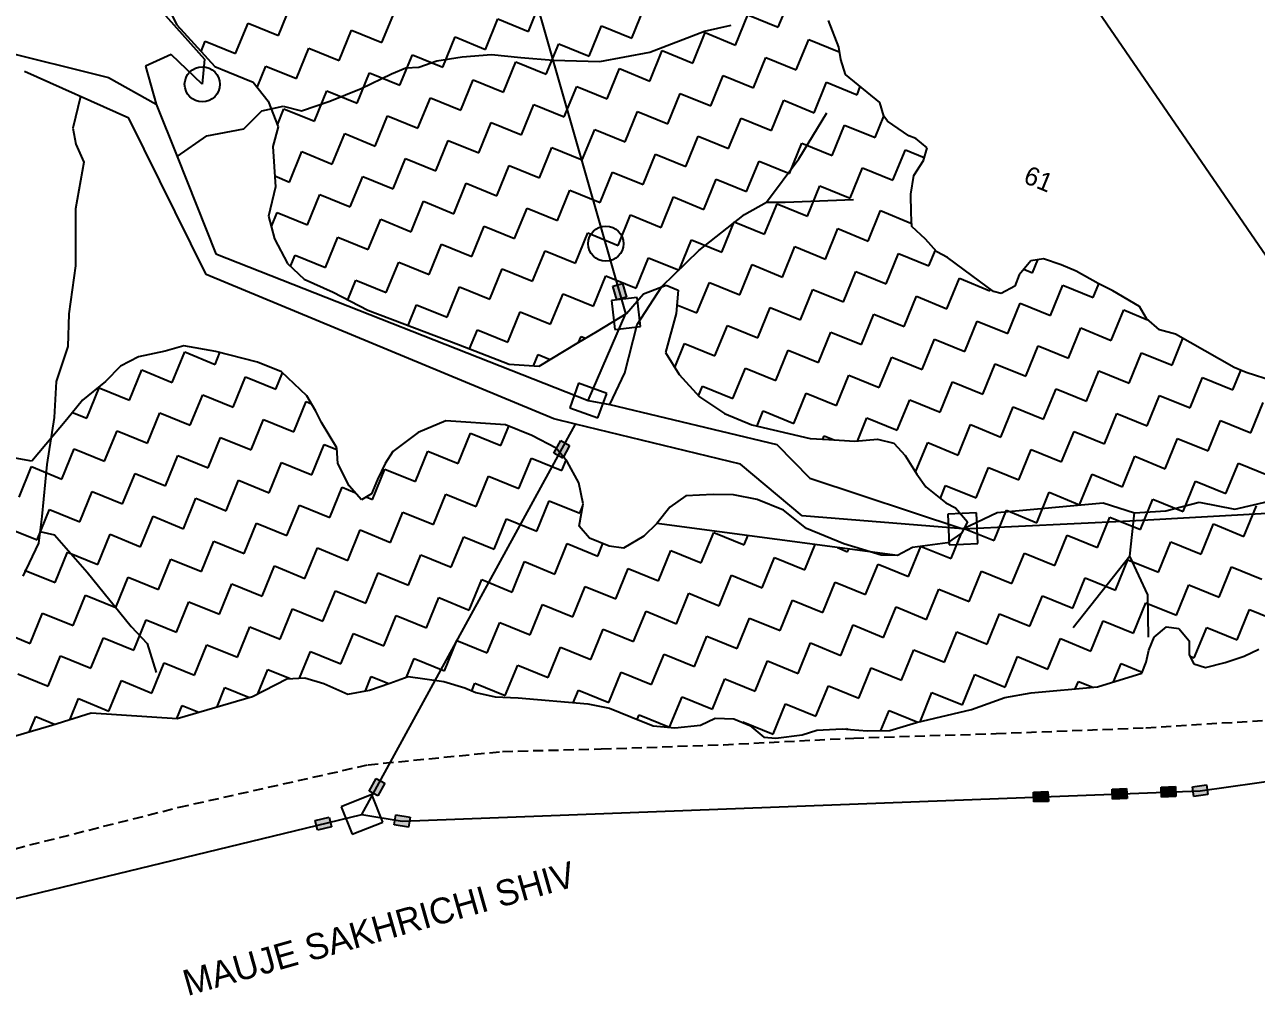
# Model space of a CAD drawing. Header units: metres. Extents: x 318181 to 320500, y 1884939 to 1886512.
# Drawn here: x 319371 to 319977, y 1885106 to 1885584 of the extents above; entities that cross this region are included whole.
import ezdxf

# ---------------------------------------------------------------- set-up
doc = ezdxf.new("R2010")
doc.units = ezdxf.units.M
doc.linetypes.add('DASHED', pattern=[0.75, 0.5, -0.25])
for name, color, linetype in [('LINE_FOOTPATH', 1, 'DASHED'), ('LINE_WATER', 4, 'Continuous'), ('POLY_HATCH', 12, 'Continuous'), ('POLY_PARCEL', 6, 'Continuous'), ('POLY_WATER', 4, 'Continuous'), ('SYM_STONE', 1, 'Continuous'), ('TEXT_MAPOUT', 7, 'Continuous'), ('TEXT_PARCEL', 7, 'Continuous'), ('V_BOUND_LINE', 7, 'Continuous')]:
    doc.layers.add(name, color=color, linetype=linetype)
doc.styles.add('TEXT_MAP', font='')
doc.styles.get('TEXT_MAP').set_extended_font_data('Kruti Dev 050')

msp = doc.modelspace()

# ---------------------------------------------------------------- hatches: boundary and pattern name
for points in [[(319662.44, 1885448.6), (319667.15, 1885449.95), (319665.19, 1885456.76), (319660.48, 1885455.4)], [(319639.19, 1885377), (319634.9, 1885379.36), (319631.5, 1885373.14), (319635.79, 1885370.79)], [(319540.52, 1885206.92), (319544.81, 1885204.57), (319548.21, 1885210.78), (319543.92, 1885213.13)], [(319874.82, 1885201.78), (319874.64, 1885206.67), (319867.56, 1885206.41), (319867.75, 1885201.51)], [(319913.55, 1885203.25), (319913.36, 1885208.15), (319906.29, 1885207.88), (319906.47, 1885202.98)], [(319930.29, 1885208.79), (319930.48, 1885203.89), (319937.56, 1885204.16), (319937.37, 1885209.06)], [(319953.39, 1885205.14), (319952.71, 1885209.99), (319945.7, 1885209), (319946.38, 1885204.15)], [(319522.06, 1885189.27), (319520.91, 1885194.03), (319514.02, 1885192.36), (319515.18, 1885187.6)], [(319553.68, 1885195.14), (319552.88, 1885190.31), (319559.87, 1885189.15), (319560.67, 1885193.98)]]:
    msp.add_hatch(color=256).paths.add_polyline_path(points)

# ---------------------------------------------------------------- linework, layer by layer
for p, q in [((319660.48, 1885455.4), (319665.19, 1885456.76)), ((319662.44, 1885448.6), (319660.48, 1885455.4)), ((319665.19, 1885456.76), (319667.15, 1885449.95)), ((319667.15, 1885449.95), (319662.44, 1885448.6)), ((319631.5, 1885373.14), (319634.9, 1885379.36)), ((319634.9, 1885379.36), (319639.19, 1885377)), ((319639.19, 1885377), (319635.79, 1885370.79)), ((319635.79, 1885370.79), (319631.5, 1885373.14)), ((319540.52, 1885206.92), (319543.92, 1885213.13)), ((319543.92, 1885213.13), (319548.21, 1885210.78)), ((319544.81, 1885204.57), (319540.52, 1885206.92)), ((319548.21, 1885210.78), (319544.81, 1885204.57)), ((319867.56, 1885206.41), (319874.64, 1885206.67)), ((319867.75, 1885201.51), (319867.56, 1885206.41)), ((319874.64, 1885206.67), (319874.82, 1885201.78)), ((319906.29, 1885207.88), (319913.36, 1885208.15)), ((319906.47, 1885202.98), (319906.29, 1885207.88)), ((319913.36, 1885208.15), (319913.55, 1885203.25)), ((319930.29, 1885208.79), (319937.37, 1885209.06)), ((319930.48, 1885203.89), (319930.29, 1885208.79)), ((319937.37, 1885209.06), (319937.56, 1885204.16)), ((319945.7, 1885209), (319952.71, 1885209.99)), ((319946.38, 1885204.15), (319945.7, 1885209)), ((319953.39, 1885205.14), (319946.38, 1885204.15)), ((319952.71, 1885209.99), (319953.39, 1885205.14)), ((319874.82, 1885201.78), (319867.75, 1885201.51)), ((319913.55, 1885203.25), (319906.47, 1885202.98)), ((319937.56, 1885204.16), (319930.48, 1885203.89)), ((319514.02, 1885192.36), (319520.91, 1885194.03)), ((319520.91, 1885194.03), (319522.06, 1885189.27)), ((319552.88, 1885190.31), (319553.68, 1885195.14)), ((319553.68, 1885195.14), (319560.67, 1885193.98)), ((319560.67, 1885193.98), (319559.87, 1885189.15)), ((319515.18, 1885187.6), (319514.02, 1885192.36)), ((319522.06, 1885189.27), (319515.18, 1885187.6)), ((319559.87, 1885189.15), (319552.88, 1885190.31))]:
    msp.add_line(p, q)
for centre in [(319458.4, 1885554.73), (319657.03, 1885476.29)]:
    msp.add_circle(centre, 8.66)
at = {"layer": 'LINE_FOOTPATH', "ltscale": 10}
for p, q in [((319922.83, 1885238.02), (320004.57, 1885243.2)), ((319779.05, 1885232.96), (319849.07, 1885235.2)), ((319849.07, 1885235.2), (319922.83, 1885238.02)), ((319654.8, 1885227.62), (319714.93, 1885229.7)), ((319714.93, 1885229.7), (319779.05, 1885232.96)), ((319540.05, 1885219.8), (319606.25, 1885226.42)), ((319606.25, 1885226.42), (319654.8, 1885227.62)), ((319446.99, 1885198.93), (319540.05, 1885219.8)), ((319358.98, 1885176.69), (319446.99, 1885198.93))]:
    msp.add_line(p, q, dxfattribs=at)
at = {"layer": 'LINE_WATER'}
for p, q in [((319678.66, 1885570.62), (319705.56, 1885580.83)), ((319705.56, 1885580.83), (319718.75, 1885583.86)), ((319586.29, 1885568.31), (319600.74, 1885569.47)), ((319600.74, 1885569.47), (319615.12, 1885567.98)), ((319654, 1885565.89), (319678.66, 1885570.62)), ((319551.56, 1885559.95), (319558.61, 1885562.79)), ((319558.61, 1885562.79), (319565.01, 1885563.2)), ((319565.01, 1885563.2), (319573.86, 1885566.32)), ((319573.86, 1885566.32), (319586.29, 1885568.31)), ((319615.12, 1885567.98), (319631.06, 1885566.69)), ((319631.06, 1885566.69), (319654, 1885565.89)), ((319536.61, 1885552.6), (319551.56, 1885559.95)), ((319521.14, 1885546.47), (319536.61, 1885552.6)), ((319398.44, 1885548.7), (319394.64, 1885533.19)), ((319507.24, 1885541.71), (319521.14, 1885546.47)), ((319478.85, 1885532.78), (319487.68, 1885541.63)), ((319487.68, 1885541.63), (319498.26, 1885544.04)), ((319498.26, 1885544.04), (319507.24, 1885541.71)), ((319752.01, 1885518.12), (319765.8, 1885540.75)), ((319394.64, 1885533.19), (319396.26, 1885525.23)), ((319460.65, 1885529.45), (319478.85, 1885532.78)), ((319445.98, 1885519.12), (319460.65, 1885529.45)), ((319396.26, 1885525.23), (319400.08, 1885516.37)), ((319400.08, 1885516.37), (319396, 1885493.44)), ((319736.03, 1885496.72), (319752.01, 1885518.12)), ((319725.31, 1885490.67), (319736.03, 1885496.72)), ((319736.03, 1885496.72), (319745.27, 1885496.65)), ((319745.27, 1885496.65), (319757.95, 1885497.2)), ((319757.95, 1885497.2), (319778.99, 1885498.02)), ((319396, 1885493.44), (319396.01, 1885465.33)), ((319702.76, 1885472.97), (319725.31, 1885490.67)), ((319684.55, 1885455.17), (319702.76, 1885472.97)), ((319396.01, 1885465.33), (319392.75, 1885441.79)), ((319672.41, 1885436.58), (319684.55, 1885455.17)), ((319392.75, 1885441.79), (319392.29, 1885425.75)), ((319666.4, 1885412.79), (319672.41, 1885436.58)), ((319392.29, 1885425.75), (319386.43, 1885408.42)), ((319658.98, 1885397.1), (319666.4, 1885412.79)), ((319386.43, 1885408.42), (319385.54, 1885390.67)), ((319385.54, 1885390.67), (319381.92, 1885367.55)), ((319381.92, 1885367.55), (319379.48, 1885342.05)), ((319849.64, 1885343.91), (319901.85, 1885348.73)), ((319901.85, 1885348.73), (319917.23, 1885343.82)), ((319917.23, 1885343.82), (319932.58, 1885344.77)), ((319932.58, 1885344.77), (319948.97, 1885349.08)), ((319948.97, 1885349.08), (319966.67, 1885345.64)), ((319966.67, 1885345.64), (319982.81, 1885349.36)), ((319379.48, 1885342.05), (319377.79, 1885328.96)), ((319832.71, 1885335.97), (319849.64, 1885343.91)), ((319914.97, 1885322.57), (319917.23, 1885343.82)), ((319378.53, 1885334.67), (319385.68, 1885333.04)), ((319385.68, 1885333.04), (319401.69, 1885314.6)), ((319377.79, 1885328.96), (319370.17, 1885312.61)), ((319914.97, 1885322.57), (319887.1, 1885287.18)), ((319923.71, 1885303.52), (319914.97, 1885322.57)), ((319401.69, 1885314.6), (319423.38, 1885287.9)), ((319924.16, 1885282.71), (319923.71, 1885303.52)), ((319423.38, 1885287.9), (319431.21, 1885279.57)), ((319431.21, 1885279.57), (319435.78, 1885265.27))]:
    msp.add_line(p, q, dxfattribs=at)
at = {"layer": 'POLY_HATCH'}
for p, q in [((319440.95, 1885593.57), (319445.85, 1885584.04)), ((319445.85, 1885584.04), (319464.57, 1885563.45)), ((319771.74, 1885573.05), (319766.65, 1885586.14)), ((319772.69, 1885566.87), (319771.74, 1885573.05)), ((319464.57, 1885563.45), (319471.03, 1885560.81)), ((319774.94, 1885559.58), (319772.69, 1885566.87)), ((319471.03, 1885560.81), (319483.41, 1885555.75)), ((319791.89, 1885545.7), (319774.94, 1885559.58)), ((319483.41, 1885555.75), (319490.9, 1885546.42)), ((319490.9, 1885546.42), (319495.78, 1885533.76)), ((319793.84, 1885539.11), (319791.89, 1885545.7)), ((319795.71, 1885536.61), (319793.84, 1885539.11)), ((319495.78, 1885533.76), (319493.12, 1885524.17)), ((319806.13, 1885529.45), (319795.71, 1885536.61)), ((319809.61, 1885528.03), (319806.13, 1885529.45)), ((319815.26, 1885523.41), (319809.61, 1885528.03)), ((319493.12, 1885524.17), (319494.39, 1885504.2)), ((319813.32, 1885517.24), (319815.26, 1885523.41)), ((319808.59, 1885509.91), (319813.32, 1885517.24)), ((319807.13, 1885500.65), (319808.59, 1885509.91)), ((319494.39, 1885504.2), (319491.05, 1885489.88)), ((319807.36, 1885491.28), (319807.13, 1885500.65)), ((319491.05, 1885489.88), (319494, 1885478.64)), ((319807.62, 1885484.81), (319807.36, 1885491.28)), ((319814.35, 1885478.58), (319807.62, 1885484.81)), ((319494, 1885478.64), (319500.39, 1885466.61)), ((319819.89, 1885472.26), (319814.35, 1885478.58)), ((319825.16, 1885469.53), (319819.89, 1885472.26)), ((319500.39, 1885466.61), (319508.54, 1885458.89)), ((319837.16, 1885460.57), (319825.16, 1885469.53)), ((319866.22, 1885467.83), (319860.49, 1885460.89)), ((319872.41, 1885468.78), (319866.22, 1885467.83)), ((319881.06, 1885465.82), (319872.41, 1885468.78)), ((319888.52, 1885462.78), (319881.06, 1885465.82)), ((319847.87, 1885452.72), (319837.16, 1885460.57)), ((319860.49, 1885460.89), (319858.26, 1885455.43)), ((319899.34, 1885456.62), (319888.52, 1885462.78)), ((319508.54, 1885458.89), (319522.85, 1885452.42)), ((319675.52, 1885451.67), (319686.67, 1885455.9)), ((319686.67, 1885455.9), (319692.59, 1885453.48)), ((319692.59, 1885453.48), (319691.65, 1885441.94)), ((319858.26, 1885455.43), (319851.55, 1885451.8)), ((319906.59, 1885453.08), (319899.34, 1885456.62)), ((319522.85, 1885452.42), (319539.96, 1885443.55)), ((319667.14, 1885441.91), (319675.52, 1885451.67)), ((319851.55, 1885451.8), (319847.87, 1885452.72)), ((319919.7, 1885445.41), (319906.59, 1885453.08)), ((319539.96, 1885443.55), (319584.54, 1885426.6)), ((319652.94, 1885433.28), (319667.14, 1885441.91)), ((319691.65, 1885441.94), (319686.33, 1885422.78)), ((319923.05, 1885439.4), (319919.7, 1885445.41)), ((319929.49, 1885433.87), (319923.05, 1885439.4)), ((319642.97, 1885427.31), (319652.94, 1885433.28)), ((319937.35, 1885431.82), (319929.49, 1885433.87)), ((319966.23, 1885415.27), (319937.35, 1885431.82)), ((319440.07, 1885423.44), (319426.99, 1885420.63)), ((319449.27, 1885425.96), (319440.07, 1885423.44)), ((319465.12, 1885423.25), (319449.27, 1885425.96)), ((319485.59, 1885418.03), (319465.12, 1885423.25)), ((319584.54, 1885426.6), (319609.52, 1885417.02)), ((319624.19, 1885416.05), (319642.97, 1885427.31)), ((319426.99, 1885420.63), (319418.21, 1885416.05)), ((319497.44, 1885413.19), (319485.59, 1885418.03)), ((319686.33, 1885422.78), (319693.17, 1885411.83)), ((319418.21, 1885416.05), (319410.71, 1885408.45)), ((319509.89, 1885401.33), (319497.44, 1885413.19)), ((319609.52, 1885417.02), (319624.19, 1885416.05)), ((319693.17, 1885411.83), (319703.13, 1885400.86)), ((319972.19, 1885412.84), (319966.23, 1885415.27)), ((319985.52, 1885408.55), (319972.19, 1885412.84)), ((319410.71, 1885408.45), (319399.42, 1885399.25)), ((319399.42, 1885399.25), (319391.8, 1885389.82)), ((319514.37, 1885393.86), (319509.89, 1885401.33)), ((319703.13, 1885400.86), (319715.49, 1885392.67)), ((319517.14, 1885388.33), (319514.37, 1885393.86)), ((319391.8, 1885389.82), (319374.6, 1885369.23)), ((319524.61, 1885375.87), (319517.14, 1885388.33)), ((319578.36, 1885389.06), (319564.71, 1885383.34)), ((319607.71, 1885387.11), (319578.36, 1885389.06)), ((319620.63, 1885381.84), (319607.71, 1885387.11)), ((319715.49, 1885392.67), (319728.95, 1885387.18)), ((319728.95, 1885387.18), (319757.62, 1885380.49)), ((319564.71, 1885383.34), (319552.13, 1885374.04)), ((319632.57, 1885375.71), (319620.63, 1885381.84)), ((319525.2, 1885368.1), (319524.61, 1885375.87)), ((319638.03, 1885369.08), (319632.57, 1885375.71)), ((319757.62, 1885380.49), (319766.79, 1885379.88)), ((319766.79, 1885379.88), (319779.63, 1885379.03)), ((319779.63, 1885379.03), (319790.76, 1885380.13)), ((319790.76, 1885380.13), (319798.73, 1885378.13)), ((319798.73, 1885378.13), (319804.41, 1885372.04)), ((319374.6, 1885369.23), (319366.4, 1885370.69)), ((319552.13, 1885374.04), (319548.41, 1885368.03)), ((319643.79, 1885358.57), (319638.03, 1885369.08)), ((319804.41, 1885372.04), (319810.07, 1885362.83)), ((319530.74, 1885357.05), (319525.2, 1885368.1)), ((319548.41, 1885368.03), (319544.58, 1885360.18)), ((319810.07, 1885362.83), (319814.46, 1885356.65)), ((319536.74, 1885350.21), (319530.74, 1885357.05)), ((319544.58, 1885360.18), (319541.73, 1885353.19)), ((319645.87, 1885348.31), (319643.79, 1885358.57)), ((319814.46, 1885356.65), (319824.44, 1885348.8)), ((319541.73, 1885353.19), (319536.74, 1885350.21)), ((319696.43, 1885352.14), (319688.51, 1885346.59)), ((319709.93, 1885352.9), (319696.43, 1885352.14)), ((319719.86, 1885352.61), (319709.93, 1885352.9)), ((319731.5, 1885350.36), (319719.86, 1885352.61)), ((319643.85, 1885337.21), (319645.87, 1885348.31)), ((319688.51, 1885346.59), (319682.08, 1885338.54)), ((319744.42, 1885345.09), (319731.5, 1885350.36)), ((319755.8, 1885336.05), (319744.42, 1885345.09)), ((319824.44, 1885348.8), (319829.07, 1885346.29)), ((319829.07, 1885346.29), (319835.07, 1885339.44)), ((319682.08, 1885338.54), (319675.78, 1885332.33)), ((319800.62, 1885322.76), (319682.08, 1885338.54)), ((319835.07, 1885339.44), (319832.11, 1885333.75)), ((319648.99, 1885331.35), (319643.85, 1885337.21)), ((319675.78, 1885332.33), (319665.8, 1885326.37)), ((319774.1, 1885328.57), (319755.8, 1885336.05)), ((319832.11, 1885333.75), (319825.17, 1885329.05)), ((319658.68, 1885327.39), (319648.99, 1885331.35)), ((319665.8, 1885326.37), (319658.68, 1885327.39)), ((319792.52, 1885322.93), (319774.1, 1885328.57)), ((319807.88, 1885326.7), (319800.62, 1885322.76)), ((319825.17, 1885329.05), (319807.88, 1885326.7)), ((319800.62, 1885322.76), (319792.52, 1885322.93)), ((319926.92, 1885282.65), (319933.03, 1885287.69)), ((319933.03, 1885287.69), (319939.11, 1885286.95)), ((319939.11, 1885286.95), (319944.15, 1885280.83)), ((319924.28, 1885276.2), (319926.92, 1885282.65)), ((319944.15, 1885280.83), (319944.2, 1885273.86)), ((319923.04, 1885270.33), (319924.28, 1885276.2)), ((319944.2, 1885273.86), (319946.47, 1885269.45)), ((319961.82, 1885270.14), (319971.22, 1885273.25)), ((319971.22, 1885273.25), (319978.42, 1885276.69)), ((319920.81, 1885264.86), (319923.04, 1885270.33)), ((319946.47, 1885269.45), (319952.14, 1885267.72)), ((319952.14, 1885267.72), (319961.82, 1885270.14)), ((319483.16, 1885253.4), (319500.06, 1885262.14)), ((319500.06, 1885262.14), (319508.94, 1885262.57)), ((319508.94, 1885262.57), (319518.29, 1885259.91)), ((319518.29, 1885259.91), (319530.02, 1885254.54)), ((319540.7, 1885256.56), (319550.79, 1885259.97)), ((319550.79, 1885259.97), (319559.69, 1885263.29)), ((319559.69, 1885263.29), (319577.22, 1885260.76)), ((319577.22, 1885260.76), (319587.57, 1885257.7)), ((319898.93, 1885258.15), (319920.81, 1885264.86)), ((319446.05, 1885242.62), (319483.16, 1885253.4)), ((319530.02, 1885254.54), (319540.7, 1885256.56)), ((319587.57, 1885257.7), (319593.03, 1885255.47)), ((319593.03, 1885255.47), (319602.59, 1885253.3)), ((319853.34, 1885253.02), (319866.41, 1885255.21)), ((319866.41, 1885255.21), (319898.93, 1885258.15)), ((319602.59, 1885253.3), (319613.95, 1885252.72)), ((319613.95, 1885252.72), (319648.13, 1885249.77)), ((319648.13, 1885249.77), (319658.88, 1885247.7)), ((319658.88, 1885247.7), (319669.32, 1885243.43)), ((319836.95, 1885246.96), (319853.34, 1885253.02)), ((319384.42, 1885239.4), (319403.7, 1885245.43)), ((319403.7, 1885245.43), (319446.05, 1885242.62)), ((319669.32, 1885243.43), (319680.25, 1885238.97)), ((319703.58, 1885239.29), (319710.79, 1885242.72)), ((319710.79, 1885242.72), (319719.96, 1885242.46)), ((319719.96, 1885242.46), (319727.91, 1885239.21)), ((319809.98, 1885240.59), (319836.95, 1885246.96)), ((319354.05, 1885230.36), (319384.42, 1885239.4)), ((319680.25, 1885238.97), (319690.92, 1885238.09)), ((319690.92, 1885238.09), (319703.58, 1885239.29)), ((319727.91, 1885239.21), (319734.85, 1885233.48)), ((319753.61, 1885234.63), (319760.91, 1885236.87)), ((319760.91, 1885236.87), (319773.37, 1885237.57)), ((319773.37, 1885237.57), (319785.73, 1885236.59)), ((319785.73, 1885236.59), (319796.8, 1885236.7)), ((319796.8, 1885236.7), (319809.98, 1885240.59)), ((319734.85, 1885233.48), (319740.74, 1885232.94)), ((319740.74, 1885232.94), (319753.61, 1885234.63))]:
    msp.add_line(p, q, dxfattribs=at)
at = {"layer": 'POLY_HATCH', "linetype": 'Continuous'}
for p, q in [((319495.88, 1885578.67), (319501.99, 1885593.63)), ((319618.89, 1885580.78), (319625, 1885595.74)), ((319741.9, 1885582.9), (319748.01, 1885597.85)), ((319546.85, 1885575.3), (319552.96, 1885590.26)), ((319597.83, 1885571.94), (319603.94, 1885586.89)), ((319603.94, 1885586.89), (319618.89, 1885580.78)), ((319669.87, 1885577.42), (319675.97, 1885592.37)), ((319720.84, 1885574.05), (319726.95, 1885589)), ((319726.95, 1885589), (319741.9, 1885582.9)), ((319474.82, 1885569.82), (319480.92, 1885584.78)), ((319480.92, 1885584.78), (319495.88, 1885578.67)), ((319525.79, 1885566.46), (319531.9, 1885581.41)), ((319531.9, 1885581.41), (319546.85, 1885575.3)), ((319648.8, 1885568.57), (319654.91, 1885583.52)), ((319654.91, 1885583.52), (319669.87, 1885577.42)), ((319457.8, 1885570.89), (319459.86, 1885575.93)), ((319459.86, 1885575.93), (319474.82, 1885569.82)), ((319576.77, 1885563.09), (319582.87, 1885578.04)), ((319582.87, 1885578.04), (319597.83, 1885571.94)), ((319627.74, 1885559.72), (319633.85, 1885574.68)), ((319633.85, 1885574.68), (319648.8, 1885568.57)), ((319699.78, 1885565.2), (319705.89, 1885580.16)), ((319705.89, 1885580.16), (319720.84, 1885574.05)), ((319750.75, 1885561.83), (319756.86, 1885576.79)), ((319756.86, 1885576.79), (319771.82, 1885570.68)), ((319504.73, 1885557.61), (319510.84, 1885572.56)), ((319510.84, 1885572.56), (319525.79, 1885566.46)), ((319555.7, 1885554.24), (319561.81, 1885569.2)), ((319561.81, 1885569.2), (319576.77, 1885563.09)), ((319678.71, 1885556.35), (319684.82, 1885571.31)), ((319684.82, 1885571.31), (319699.78, 1885565.2)), ((319771.82, 1885570.68), (319772.03, 1885571.19)), ((319485.47, 1885553.18), (319489.77, 1885563.72)), ((319489.77, 1885563.72), (319504.73, 1885557.61)), ((319606.68, 1885550.87), (319612.78, 1885565.83)), ((319612.78, 1885565.83), (319627.74, 1885559.72)), ((319729.69, 1885552.99), (319735.8, 1885567.94)), ((319735.8, 1885567.94), (319750.75, 1885561.83)), ((319534.64, 1885545.39), (319540.75, 1885560.35)), ((319540.75, 1885560.35), (319555.7, 1885554.24)), ((319585.61, 1885542.02), (319591.72, 1885556.98)), ((319591.72, 1885556.98), (319606.68, 1885550.87)), ((319657.65, 1885547.51), (319663.76, 1885562.46)), ((319663.76, 1885562.46), (319678.71, 1885556.35)), ((319708.63, 1885544.14), (319714.73, 1885559.09)), ((319714.73, 1885559.09), (319729.69, 1885552.99)), ((319513.58, 1885536.54), (319519.68, 1885551.5)), ((319519.68, 1885551.5), (319534.64, 1885545.39)), ((319636.59, 1885538.66), (319642.7, 1885553.61)), ((319642.7, 1885553.61), (319657.65, 1885547.51)), ((319759.6, 1885540.77), (319765.71, 1885555.73)), ((319765.71, 1885555.73), (319780.66, 1885549.62)), ((319780.66, 1885549.62), (319782.28, 1885553.57)), ((319564.55, 1885533.18), (319570.66, 1885548.13)), ((319570.66, 1885548.13), (319585.61, 1885542.02)), ((319615.52, 1885529.81), (319621.63, 1885544.76)), ((319621.63, 1885544.76), (319636.59, 1885538.66)), ((319687.56, 1885535.29), (319693.67, 1885550.25)), ((319693.67, 1885550.25), (319708.63, 1885544.14)), ((319738.54, 1885531.92), (319744.64, 1885546.88)), ((319744.64, 1885546.88), (319759.6, 1885540.77)), ((319495.4, 1885534.76), (319498.62, 1885542.65)), ((319498.62, 1885542.65), (319513.58, 1885536.54)), ((319543.49, 1885524.33), (319549.59, 1885539.28)), ((319549.59, 1885539.28), (319564.55, 1885533.18)), ((319666.5, 1885526.44), (319672.61, 1885541.4)), ((319672.61, 1885541.4), (319687.56, 1885535.29)), ((319789.51, 1885528.55), (319793.83, 1885539.13)), ((319594.46, 1885520.96), (319600.57, 1885535.92)), ((319600.57, 1885535.92), (319615.52, 1885529.81)), ((319645.44, 1885517.59), (319651.54, 1885532.55)), ((319651.54, 1885532.55), (319666.5, 1885526.44)), ((319717.47, 1885523.07), (319723.58, 1885538.03)), ((319723.58, 1885538.03), (319738.54, 1885531.92)), ((319768.45, 1885519.71), (319774.56, 1885534.66)), ((319774.56, 1885534.66), (319789.51, 1885528.55)), ((319522.42, 1885515.48), (319528.53, 1885530.44)), ((319528.53, 1885530.44), (319543.49, 1885524.33)), ((319573.4, 1885512.11), (319579.51, 1885527.07)), ((319579.51, 1885527.07), (319594.46, 1885520.96)), ((319696.41, 1885514.23), (319702.52, 1885529.18)), ((319702.52, 1885529.18), (319717.47, 1885523.07)), ((319501.36, 1885506.63), (319507.47, 1885521.59)), ((319507.47, 1885521.59), (319522.42, 1885515.48)), ((319624.37, 1885508.75), (319630.48, 1885523.7)), ((319630.48, 1885523.7), (319645.44, 1885517.59)), ((319675.35, 1885505.38), (319681.45, 1885520.33)), ((319681.45, 1885520.33), (319696.41, 1885514.23)), ((319747.38, 1885510.86), (319753.49, 1885525.81)), ((319753.49, 1885525.81), (319768.45, 1885519.71)), ((319798.36, 1885507.49), (319804.47, 1885522.45)), ((319804.47, 1885522.45), (319813.77, 1885518.65)), ((319552.33, 1885503.27), (319558.44, 1885518.22)), ((319558.44, 1885518.22), (319573.4, 1885512.11)), ((319603.31, 1885499.9), (319609.42, 1885514.85)), ((319609.42, 1885514.85), (319624.37, 1885508.75)), ((319726.32, 1885502.01), (319732.43, 1885516.97)), ((319732.43, 1885516.97), (319747.38, 1885510.86)), ((319494.05, 1885509.62), (319501.36, 1885506.63)), ((319531.27, 1885494.42), (319537.38, 1885509.37)), ((319537.38, 1885509.37), (319552.33, 1885503.27)), ((319654.28, 1885496.53), (319660.39, 1885511.49)), ((319660.39, 1885511.49), (319675.35, 1885505.38)), ((319705.26, 1885493.16), (319711.37, 1885508.12)), ((319711.37, 1885508.12), (319726.32, 1885502.01)), ((319777.3, 1885498.64), (319783.4, 1885513.6)), ((319783.4, 1885513.6), (319798.36, 1885507.49)), ((319582.25, 1885491.05), (319588.35, 1885506.01)), ((319588.35, 1885506.01), (319603.31, 1885499.9)), ((319633.22, 1885487.68), (319639.33, 1885502.64)), ((319639.33, 1885502.64), (319654.28, 1885496.53)), ((319756.23, 1885489.8), (319762.34, 1885504.75)), ((319762.34, 1885504.75), (319777.3, 1885498.64)), ((319510.21, 1885485.57), (319516.32, 1885500.53)), ((319516.32, 1885500.53), (319531.27, 1885494.42)), ((319561.18, 1885482.2), (319567.29, 1885497.16)), ((319567.29, 1885497.16), (319582.25, 1885491.05)), ((319684.19, 1885484.31), (319690.3, 1885499.27)), ((319690.3, 1885499.27), (319705.26, 1885493.16)), ((319735.17, 1885480.95), (319741.28, 1885495.9)), ((319741.28, 1885495.9), (319756.23, 1885489.8)), ((319492.41, 1885484.71), (319495.25, 1885491.68)), ((319495.25, 1885491.68), (319510.21, 1885485.57)), ((319612.16, 1885478.83), (319618.26, 1885493.79)), ((319618.26, 1885493.79), (319633.22, 1885487.68)), ((319663.13, 1885475.47), (319669.24, 1885490.42)), ((319669.24, 1885490.42), (319684.19, 1885484.31)), ((319786.14, 1885477.58), (319792.25, 1885492.54)), ((319792.25, 1885492.54), (319807.21, 1885486.43)), ((319540.12, 1885473.35), (319546.23, 1885488.31)), ((319546.23, 1885488.31), (319561.18, 1885482.2)), ((319591.09, 1885469.99), (319597.2, 1885484.94)), ((319597.2, 1885484.94), (319612.16, 1885478.83)), ((319714.11, 1885472.1), (319720.21, 1885487.06)), ((319720.21, 1885487.06), (319735.17, 1885480.95)), ((319807.21, 1885486.43), (319807.52, 1885487.2)), ((319519.06, 1885464.51), (319525.16, 1885479.46)), ((319525.16, 1885479.46), (319540.12, 1885473.35)), ((319642.07, 1885466.62), (319648.18, 1885481.57)), ((319648.18, 1885481.57), (319663.13, 1885475.47)), ((319693.04, 1885463.25), (319699.15, 1885478.21)), ((319699.15, 1885478.21), (319714.11, 1885472.1)), ((319765.08, 1885468.73), (319771.19, 1885483.69)), ((319771.19, 1885483.69), (319786.14, 1885477.58)), ((319570.03, 1885461.14), (319576.14, 1885476.09)), ((319576.14, 1885476.09), (319591.09, 1885469.99)), ((319621, 1885457.77), (319627.11, 1885472.73)), ((319627.11, 1885472.73), (319642.07, 1885466.62)), ((319744.02, 1885459.88), (319750.12, 1885474.84)), ((319750.12, 1885474.84), (319765.08, 1885468.73)), ((319816.05, 1885465.36), (319819.2, 1885473.05)), ((319501.89, 1885465.19), (319504.1, 1885470.61)), ((319504.1, 1885470.61), (319519.06, 1885464.51)), ((319548.97, 1885452.29), (319555.07, 1885467.25)), ((319555.07, 1885467.25), (319570.03, 1885461.14)), ((319671.98, 1885454.4), (319678.09, 1885469.36)), ((319678.09, 1885469.36), (319693.04, 1885463.25)), ((319722.95, 1885451.04), (319729.06, 1885465.99)), ((319729.06, 1885465.99), (319744.02, 1885459.88)), ((319794.99, 1885456.52), (319801.1, 1885471.47)), ((319801.1, 1885471.47), (319816.05, 1885465.36)), ((319867.03, 1885462), (319869.62, 1885468.35)), ((319599.94, 1885448.92), (319606.05, 1885463.88)), ((319606.05, 1885463.88), (319621, 1885457.77)), ((319650.92, 1885445.56), (319657.02, 1885460.51)), ((319657.02, 1885460.51), (319671.98, 1885454.4)), ((319773.93, 1885447.67), (319780.04, 1885462.62)), ((319780.04, 1885462.62), (319794.99, 1885456.52)), ((319862.82, 1885463.71), (319867.03, 1885462)), ((319530.05, 1885448.69), (319534.01, 1885458.4)), ((319534.01, 1885458.4), (319548.97, 1885452.29)), ((319578.88, 1885440.08), (319584.99, 1885455.03)), ((319584.99, 1885455.03), (319599.94, 1885448.92)), ((319701.89, 1885442.19), (319708, 1885457.14)), ((319708, 1885457.14), (319722.95, 1885451.04)), ((319752.86, 1885438.82), (319758.97, 1885453.78)), ((319758.97, 1885453.78), (319773.93, 1885447.67)), ((319824.9, 1885444.3), (319831.01, 1885459.26)), ((319831.01, 1885459.26), (319845.97, 1885453.15)), ((319845.97, 1885453.15), (319846.27, 1885453.89)), ((319875.88, 1885440.93), (319881.98, 1885455.89)), ((319881.98, 1885455.89), (319896.94, 1885449.78)), ((319896.94, 1885449.78), (319899.67, 1885456.46)), ((319629.85, 1885436.71), (319635.96, 1885451.66)), ((319635.96, 1885451.66), (319650.92, 1885445.56)), ((319803.84, 1885435.45), (319809.95, 1885450.41)), ((319809.95, 1885450.41), (319824.9, 1885444.3)), ((319559.77, 1885436.02), (319563.92, 1885446.18)), ((319563.92, 1885446.18), (319578.88, 1885440.08)), ((319608.79, 1885427.86), (319614.9, 1885442.82)), ((319614.9, 1885442.82), (319629.85, 1885436.71)), ((319692, 1885446.23), (319701.89, 1885442.19)), ((319731.8, 1885429.97), (319737.91, 1885444.93)), ((319737.91, 1885444.93), (319752.86, 1885438.82)), ((319782.78, 1885426.61), (319788.88, 1885441.56)), ((319788.88, 1885441.56), (319803.84, 1885435.45)), ((319854.81, 1885432.09), (319860.92, 1885447.04)), ((319860.92, 1885447.04), (319875.88, 1885440.93)), ((319905.79, 1885428.72), (319911.9, 1885443.67)), ((319911.9, 1885443.67), (319923.68, 1885438.86)), ((319710.74, 1885421.12), (319716.85, 1885436.08)), ((319716.85, 1885436.08), (319731.8, 1885429.97)), ((319833.75, 1885423.24), (319839.86, 1885438.19)), ((319839.86, 1885438.19), (319854.81, 1885432.09)), ((319589.97, 1885424.52), (319593.83, 1885433.97)), ((319593.83, 1885433.97), (319608.79, 1885427.86)), ((319643.63, 1885427.7), (319644.81, 1885430.6)), ((319644.81, 1885430.6), (319646.98, 1885429.71)), ((319761.71, 1885417.76), (319767.82, 1885432.71)), ((319767.82, 1885432.71), (319782.78, 1885426.61)), ((319812.69, 1885414.39), (319818.79, 1885429.35)), ((319818.79, 1885429.35), (319833.75, 1885423.24)), ((319884.73, 1885419.87), (319890.83, 1885434.83)), ((319890.83, 1885434.83), (319905.79, 1885428.72)), ((319935.7, 1885416.5), (319941.08, 1885429.68)), ((319690.95, 1885415.39), (319695.78, 1885427.23)), ((319695.78, 1885427.23), (319710.74, 1885421.12)), ((319740.65, 1885408.91), (319746.76, 1885423.86)), ((319746.76, 1885423.86), (319761.71, 1885417.76)), ((319863.66, 1885411.02), (319869.77, 1885425.98)), ((319869.77, 1885425.98), (319884.73, 1885419.87)), ((319443.65, 1885408.05), (319449.76, 1885423.01)), ((319449.76, 1885423.01), (319464.71, 1885416.9)), ((319464.71, 1885416.9), (319467.1, 1885422.75)), ((319621.49, 1885416.23), (319623.74, 1885421.75)), ((319623.74, 1885421.75), (319629.67, 1885419.33)), ((319791.62, 1885405.54), (319797.73, 1885420.5)), ((319797.73, 1885420.5), (319812.69, 1885414.39)), ((319842.6, 1885402.17), (319848.71, 1885417.13)), ((319848.71, 1885417.13), (319863.66, 1885411.02)), ((319914.64, 1885407.65), (319920.74, 1885422.61)), ((319920.74, 1885422.61), (319935.7, 1885416.5)), ((319422.59, 1885399.2), (319428.69, 1885414.16)), ((319428.69, 1885414.16), (319443.65, 1885408.05)), ((319494.62, 1885404.68), (319497.91, 1885412.74)), ((319719.59, 1885400.06), (319725.69, 1885415.02)), ((319725.69, 1885415.02), (319740.65, 1885408.91)), ((319770.56, 1885396.69), (319776.67, 1885411.65)), ((319776.67, 1885411.65), (319791.62, 1885405.54)), ((319893.57, 1885398.81), (319899.68, 1885413.76)), ((319899.68, 1885413.76), (319914.64, 1885407.65)), ((319965.61, 1885404.29), (319969.54, 1885413.92)), ((319401.52, 1885390.36), (319407.63, 1885405.31)), ((319407.63, 1885405.31), (319422.59, 1885399.2)), ((319473.56, 1885395.84), (319479.67, 1885410.79)), ((319479.67, 1885410.79), (319494.62, 1885404.68)), ((319702.67, 1885401.37), (319704.63, 1885406.17)), ((319704.63, 1885406.17), (319719.59, 1885400.06)), ((319821.53, 1885393.33), (319827.64, 1885408.28)), ((319827.64, 1885408.28), (319842.6, 1885402.17)), ((319944.55, 1885395.44), (319950.66, 1885410.39)), ((319950.66, 1885410.39), (319965.61, 1885404.29)), ((319452.5, 1885386.99), (319458.61, 1885401.94)), ((319458.61, 1885401.94), (319473.56, 1885395.84)), ((319749.5, 1885387.85), (319755.6, 1885402.8)), ((319755.6, 1885402.8), (319770.56, 1885396.69)), ((319800.47, 1885384.48), (319806.58, 1885399.43)), ((319806.58, 1885399.43), (319821.53, 1885393.33)), ((319872.51, 1885389.96), (319878.62, 1885404.91)), ((319878.62, 1885404.91), (319893.57, 1885398.81)), ((319923.48, 1885386.59), (319929.59, 1885401.55)), ((319929.59, 1885401.55), (319944.55, 1885395.44)), ((319394.54, 1885393.21), (319401.52, 1885390.36)), ((319431.43, 1885378.14), (319437.54, 1885393.1)), ((319437.54, 1885393.1), (319452.5, 1885386.99)), ((319503.47, 1885383.62), (319509.58, 1885398.58)), ((319509.58, 1885398.58), (319512.18, 1885397.52)), ((319731.53, 1885386.57), (319734.54, 1885393.95)), ((319734.54, 1885393.95), (319749.5, 1885387.85)), ((319851.45, 1885381.11), (319857.55, 1885396.07)), ((319857.55, 1885396.07), (319872.51, 1885389.96)), ((319974.46, 1885383.22), (319980.57, 1885398.18)), ((319482.41, 1885374.77), (319488.52, 1885389.73)), ((319488.52, 1885389.73), (319503.47, 1885383.62)), ((319780.84, 1885379.15), (319785.52, 1885390.59)), ((319785.52, 1885390.59), (319800.47, 1885384.48)), ((319830.38, 1885372.26), (319836.49, 1885387.22)), ((319836.49, 1885387.22), (319851.45, 1885381.11)), ((319902.42, 1885377.74), (319908.53, 1885392.7)), ((319908.53, 1885392.7), (319923.48, 1885386.59)), ((319953.4, 1885374.38), (319959.5, 1885389.33)), ((319959.5, 1885389.33), (319974.46, 1885383.22)), ((319410.37, 1885369.29), (319416.48, 1885384.25)), ((319416.48, 1885384.25), (319431.43, 1885378.14)), ((319461.35, 1885365.93), (319467.45, 1885380.88)), ((319467.45, 1885380.88), (319482.41, 1885374.77)), ((319584.36, 1885368.04), (319590.47, 1885382.99)), ((319590.47, 1885382.99), (319605.42, 1885376.89)), ((319605.42, 1885376.89), (319609.33, 1885386.45)), ((319763.77, 1885380.08), (319764.45, 1885381.74)), ((319764.45, 1885381.74), (319769.44, 1885379.7)), ((319881.36, 1885368.9), (319887.47, 1885383.85)), ((319887.47, 1885383.85), (319902.42, 1885377.74)), ((319389.31, 1885360.45), (319395.42, 1885375.4)), ((319395.42, 1885375.4), (319410.37, 1885369.29)), ((319512.32, 1885362.56), (319518.43, 1885377.51)), ((319518.43, 1885377.51), (319524.68, 1885374.96)), ((319809.48, 1885363.8), (319815.43, 1885378.37)), ((319815.43, 1885378.37), (319830.38, 1885372.26)), ((319860.29, 1885360.05), (319866.4, 1885375)), ((319866.4, 1885375), (319881.36, 1885368.9)), ((319932.33, 1885365.53), (319938.44, 1885380.48)), ((319938.44, 1885380.48), (319953.4, 1885374.38)), ((319440.28, 1885357.08), (319446.39, 1885372.03)), ((319446.39, 1885372.03), (319461.35, 1885365.93)), ((319491.26, 1885353.71), (319497.36, 1885368.67)), ((319497.36, 1885368.67), (319512.32, 1885362.56)), ((319563.29, 1885359.19), (319569.4, 1885374.15)), ((319569.4, 1885374.15), (319584.36, 1885368.04)), ((319614.27, 1885355.82), (319620.38, 1885370.78)), ((319620.38, 1885370.78), (319635.33, 1885364.67)), ((319635.33, 1885364.67), (319637.43, 1885369.81)), ((319911.27, 1885356.68), (319917.38, 1885371.64)), ((319917.38, 1885371.64), (319932.33, 1885365.53)), ((319368.24, 1885351.6), (319374.35, 1885366.55)), ((319374.35, 1885366.55), (319389.31, 1885360.45)), ((319419.22, 1885348.23), (319425.33, 1885363.19)), ((319425.33, 1885363.19), (319440.28, 1885357.08)), ((319542.23, 1885350.34), (319548.34, 1885365.3)), ((319548.34, 1885365.3), (319563.29, 1885359.19)), ((319839.23, 1885351.2), (319845.34, 1885366.16)), ((319845.34, 1885366.16), (319860.29, 1885360.05)), ((319890.21, 1885347.83), (319896.31, 1885362.79)), ((319896.31, 1885362.79), (319911.27, 1885356.68)), ((319962.24, 1885353.31), (319968.35, 1885368.27)), ((319968.35, 1885368.27), (319983.31, 1885362.16)), ((319470.19, 1885344.86), (319476.3, 1885359.82)), ((319476.3, 1885359.82), (319491.26, 1885353.71)), ((319521.17, 1885341.49), (319527.28, 1885356.45)), ((319527.28, 1885356.45), (319533.49, 1885353.91)), ((319593.21, 1885346.97), (319599.31, 1885361.93)), ((319599.31, 1885361.93), (319614.27, 1885355.82)), ((319821.69, 1885350.97), (319824.28, 1885357.31)), ((319824.28, 1885357.31), (319839.23, 1885351.2)), ((319941.18, 1885344.46), (319947.29, 1885359.42)), ((319947.29, 1885359.42), (319962.24, 1885353.31)), ((319398.16, 1885339.38), (319404.26, 1885354.34)), ((319404.26, 1885354.34), (319419.22, 1885348.23)), ((319449.13, 1885336.01), (319455.24, 1885350.97)), ((319455.24, 1885350.97), (319470.19, 1885344.86)), ((319539.1, 1885351.62), (319542.23, 1885350.34)), ((319572.14, 1885338.13), (319578.25, 1885353.08)), ((319578.25, 1885353.08), (319593.21, 1885346.97)), ((319869.14, 1885338.98), (319875.25, 1885353.94)), ((319875.25, 1885353.94), (319890.21, 1885347.83)), ((319920.12, 1885335.62), (319926.22, 1885350.57)), ((319926.22, 1885350.57), (319941.18, 1885344.46)), ((319377.09, 1885330.53), (319383.2, 1885345.49)), ((319383.2, 1885345.49), (319398.16, 1885339.38)), ((319500.1, 1885332.65), (319506.21, 1885347.6)), ((319506.21, 1885347.6), (319521.17, 1885341.49)), ((319623.12, 1885334.76), (319629.22, 1885349.71)), ((319629.22, 1885349.71), (319644.18, 1885343.61)), ((319644.18, 1885343.61), (319645.69, 1885347.31)), ((319848.08, 1885330.14), (319854.19, 1885345.09)), ((319854.19, 1885345.09), (319869.14, 1885338.98)), ((319971.09, 1885332.25), (319977.2, 1885347.2)), ((319428.07, 1885327.17), (319434.17, 1885342.12)), ((319434.17, 1885342.12), (319449.13, 1885336.01)), ((319479.04, 1885323.8), (319485.15, 1885338.75)), ((319485.15, 1885338.75), (319500.1, 1885332.65)), ((319551.08, 1885329.28), (319557.19, 1885344.23)), ((319557.19, 1885344.23), (319572.14, 1885338.13)), ((319602.05, 1885325.91), (319608.16, 1885340.87)), ((319608.16, 1885340.87), (319623.12, 1885334.76)), ((319899.05, 1885326.77), (319905.16, 1885341.72)), ((319905.16, 1885341.72), (319920.12, 1885335.62)), ((319950.03, 1885323.4), (319956.14, 1885338.36)), ((319956.14, 1885338.36), (319971.09, 1885332.25)), ((319362.14, 1885336.64), (319377.09, 1885330.53)), ((319407, 1885318.32), (319413.11, 1885333.27)), ((319413.11, 1885333.27), (319428.07, 1885327.17)), ((319530.02, 1885320.43), (319536.12, 1885335.39)), ((319536.12, 1885335.39), (319551.08, 1885329.28)), ((319704, 1885319.18), (319710.11, 1885334.13)), ((319710.11, 1885334.13), (319725.07, 1885328.02)), ((319725.07, 1885328.02), (319726.92, 1885332.57)), ((319827.02, 1885321.29), (319832.1, 1885333.74)), ((319833.36, 1885336.15), (319848.08, 1885330.14)), ((319877.99, 1885317.92), (319884.1, 1885332.88)), ((319884.1, 1885332.88), (319899.05, 1885326.77)), ((319457.98, 1885314.95), (319464.09, 1885329.91)), ((319464.09, 1885329.91), (319479.04, 1885323.8)), ((319508.95, 1885311.58), (319515.06, 1885326.54)), ((319515.06, 1885326.54), (319530.02, 1885320.43)), ((319580.99, 1885317.06), (319587.1, 1885332.02)), ((319587.1, 1885332.02), (319602.05, 1885325.91)), ((319631.96, 1885313.7), (319638.07, 1885328.65)), ((319638.07, 1885328.65), (319653.03, 1885322.54)), ((319653.03, 1885322.54), (319655.53, 1885328.68)), ((319754.98, 1885315.81), (319760.02, 1885328.17)), ((319771.03, 1885326.7), (319776.04, 1885324.66)), ((319805.95, 1885312.44), (319812, 1885327.26)), ((319812.29, 1885327.3), (319827.02, 1885321.29)), ((319928.96, 1885314.55), (319935.07, 1885329.51)), ((319935.07, 1885329.51), (319950.03, 1885323.4)), ((319385.94, 1885309.47), (319392.05, 1885324.43)), ((319392.05, 1885324.43), (319407, 1885318.32)), ((319436.91, 1885306.1), (319443.02, 1885321.06)), ((319443.02, 1885321.06), (319457.98, 1885314.95)), ((319559.93, 1885308.22), (319566.03, 1885323.17)), ((319566.03, 1885323.17), (319580.99, 1885317.06)), ((319682.94, 1885310.33), (319689.05, 1885325.28)), ((319689.05, 1885325.28), (319704, 1885319.18)), ((319733.91, 1885306.96), (319740.02, 1885321.92)), ((319740.02, 1885321.92), (319754.98, 1885315.81)), ((319776.04, 1885324.66), (319776.57, 1885325.96)), ((319856.93, 1885309.07), (319863.03, 1885324.03)), ((319863.03, 1885324.03), (319877.99, 1885317.92)), ((319907.9, 1885305.71), (319914.01, 1885320.66)), ((319914.01, 1885320.66), (319928.96, 1885314.55)), ((319370.98, 1885315.58), (319385.94, 1885309.47)), ((319487.89, 1885302.74), (319494, 1885317.69)), ((319494, 1885317.69), (319508.95, 1885311.58)), ((319538.86, 1885299.37), (319544.97, 1885314.32)), ((319544.97, 1885314.32), (319559.93, 1885308.22)), ((319610.9, 1885304.85), (319617.01, 1885319.8)), ((319617.01, 1885319.8), (319631.96, 1885313.7)), ((319661.88, 1885301.48), (319667.98, 1885316.44)), ((319667.98, 1885316.44), (319682.94, 1885310.33)), ((319784.89, 1885303.59), (319791, 1885318.55)), ((319791, 1885318.55), (319805.95, 1885312.44)), ((319835.86, 1885300.22), (319841.97, 1885315.18)), ((319841.97, 1885315.18), (319856.93, 1885309.07)), ((319958.88, 1885302.34), (319964.98, 1885317.29)), ((319964.98, 1885317.29), (319979.94, 1885311.19)), ((319415.85, 1885297.26), (319421.96, 1885312.21)), ((319421.96, 1885312.21), (319436.91, 1885306.1)), ((319466.83, 1885293.89), (319472.93, 1885308.84)), ((319472.93, 1885308.84), (319487.89, 1885302.74)), ((319589.84, 1885296), (319595.95, 1885310.96)), ((319595.95, 1885310.96), (319610.9, 1885304.85)), ((319712.85, 1885298.11), (319718.96, 1885313.07)), ((319718.96, 1885313.07), (319733.91, 1885306.96)), ((319763.83, 1885294.74), (319769.93, 1885309.7)), ((319769.93, 1885309.7), (319784.89, 1885303.59)), ((319886.84, 1885296.86), (319892.95, 1885311.81)), ((319892.95, 1885311.81), (319907.9, 1885305.71)), ((319937.81, 1885293.49), (319943.92, 1885308.45)), ((319943.92, 1885308.45), (319958.88, 1885302.34)), ((319394.79, 1885288.41), (319400.9, 1885303.36)), ((319400.9, 1885303.36), (319415.85, 1885297.26)), ((319517.8, 1885290.52), (319523.91, 1885305.48)), ((319523.91, 1885305.48), (319538.86, 1885299.37)), ((319568.77, 1885287.15), (319574.88, 1885302.11)), ((319574.88, 1885302.11), (319589.84, 1885296)), ((319640.81, 1885292.63), (319646.92, 1885307.59)), ((319646.92, 1885307.59), (319661.88, 1885301.48)), ((319691.79, 1885289.26), (319697.89, 1885304.22)), ((319697.89, 1885304.22), (319712.85, 1885298.11)), ((319814.8, 1885291.38), (319820.91, 1885306.33)), ((319820.91, 1885306.33), (319835.86, 1885300.22)), ((319865.77, 1885288.01), (319871.88, 1885302.97)), ((319871.88, 1885302.97), (319886.84, 1885296.86)), ((319445.76, 1885285.04), (319451.87, 1885300)), ((319451.87, 1885300), (319466.83, 1885293.89)), ((319496.74, 1885281.67), (319502.84, 1885296.63)), ((319502.84, 1885296.63), (319517.8, 1885290.52)), ((319619.75, 1885283.78), (319625.86, 1885298.74)), ((319625.86, 1885298.74), (319640.81, 1885292.63)), ((319742.76, 1885285.9), (319748.87, 1885300.85)), ((319748.87, 1885300.85), (319763.83, 1885294.74)), ((319793.74, 1885282.53), (319799.84, 1885297.48)), ((319799.84, 1885297.48), (319814.8, 1885291.38)), ((319916.75, 1885284.64), (319922.86, 1885299.6)), ((319922.86, 1885299.6), (319937.81, 1885293.49)), ((319967.72, 1885281.27), (319973.83, 1885296.23)), ((319973.83, 1885296.23), (319988.79, 1885290.12)), ((319373.72, 1885279.56), (319379.83, 1885294.52)), ((319379.83, 1885294.52), (319394.79, 1885288.41)), ((319424.7, 1885276.19), (319430.81, 1885291.15)), ((319430.81, 1885291.15), (319445.76, 1885285.04)), ((319547.71, 1885278.3), (319553.82, 1885293.26)), ((319553.82, 1885293.26), (319568.77, 1885287.15)), ((319598.69, 1885274.94), (319604.79, 1885289.89)), ((319604.79, 1885289.89), (319619.75, 1885283.78)), ((319670.72, 1885280.42), (319676.83, 1885295.37)), ((319676.83, 1885295.37), (319691.79, 1885289.26)), ((319721.7, 1885277.05), (319727.81, 1885292)), ((319727.81, 1885292), (319742.76, 1885285.9)), ((319844.71, 1885279.16), (319850.82, 1885294.12)), ((319850.82, 1885294.12), (319865.77, 1885288.01)), ((319895.69, 1885275.79), (319901.79, 1885290.75)), ((319901.79, 1885290.75), (319916.75, 1885284.64)), ((319358.77, 1885285.67), (319373.72, 1885279.56)), ((319475.67, 1885272.82), (319481.78, 1885287.78)), ((319481.78, 1885287.78), (319496.74, 1885281.67)), ((319526.65, 1885269.46), (319532.76, 1885284.41)), ((319532.76, 1885284.41), (319547.71, 1885278.3)), ((319649.66, 1885271.57), (319655.77, 1885286.52)), ((319655.77, 1885286.52), (319670.72, 1885280.42)), ((319772.67, 1885273.68), (319778.78, 1885288.64)), ((319778.78, 1885288.64), (319793.74, 1885282.53)), ((319823.65, 1885270.31), (319829.76, 1885285.27)), ((319829.76, 1885285.27), (319844.71, 1885279.16)), ((319946.66, 1885272.43), (319952.77, 1885287.38)), ((319952.77, 1885287.38), (319967.72, 1885281.27)), ((319403.64, 1885267.34), (319409.74, 1885282.3)), ((319409.74, 1885282.3), (319424.7, 1885276.19)), ((319454.61, 1885263.98), (319460.72, 1885278.93)), ((319460.72, 1885278.93), (319475.67, 1885272.82)), ((319577.62, 1885266.09), (319583.73, 1885281.04)), ((319583.73, 1885281.04), (319598.69, 1885274.94)), ((319628.6, 1885262.72), (319634.7, 1885277.68)), ((319634.7, 1885277.68), (319649.66, 1885271.57)), ((319700.63, 1885268.2), (319706.74, 1885283.16)), ((319706.74, 1885283.16), (319721.7, 1885277.05)), ((319751.61, 1885264.83), (319757.72, 1885279.79)), ((319757.72, 1885279.79), (319772.67, 1885273.68)), ((319874.62, 1885266.95), (319880.73, 1885281.9)), ((319880.73, 1885281.9), (319895.69, 1885275.79)), ((319382.57, 1885258.5), (319388.68, 1885273.45)), ((319388.68, 1885273.45), (319403.64, 1885267.34)), ((319506.33, 1885262.45), (319511.69, 1885275.56)), ((319511.69, 1885275.56), (319526.65, 1885269.46)), ((319558.91, 1885263), (319562.67, 1885272.2)), ((319562.67, 1885272.2), (319577.62, 1885266.09)), ((319679.57, 1885259.35), (319685.68, 1885274.31)), ((319685.68, 1885274.31), (319700.63, 1885268.2)), ((319802.58, 1885261.47), (319808.69, 1885276.42)), ((319808.69, 1885276.42), (319823.65, 1885270.31)), ((319853.56, 1885258.1), (319859.67, 1885273.05)), ((319859.67, 1885273.05), (319874.62, 1885266.95)), ((319944.48, 1885273.32), (319946.66, 1885272.43)), ((319433.55, 1885255.13), (319439.65, 1885270.08)), ((319439.65, 1885270.08), (319454.61, 1885263.98)), ((319485.74, 1885254.73), (319490.63, 1885266.72)), ((319490.63, 1885266.72), (319501.64, 1885262.22)), ((319607.53, 1885253.87), (319613.64, 1885268.83)), ((319613.64, 1885268.83), (319628.6, 1885262.72)), ((319730.55, 1885255.99), (319736.65, 1885270.94)), ((319736.65, 1885270.94), (319751.61, 1885264.83)), ((319781.52, 1885252.62), (319787.63, 1885267.57)), ((319787.63, 1885267.57), (319802.58, 1885261.47)), ((319906.93, 1885260.61), (319910.64, 1885269.69)), ((319910.64, 1885269.69), (319921.05, 1885265.44)), ((319367.62, 1885264.6), (319382.57, 1885258.5)), ((319412.48, 1885246.28), (319418.59, 1885261.24)), ((319418.59, 1885261.24), (319433.55, 1885255.13)), ((319538.67, 1885256.17), (319541.6, 1885263.35)), ((319541.6, 1885263.35), (319550.3, 1885259.8)), ((319591.06, 1885256.27), (319592.58, 1885259.98)), ((319592.58, 1885259.98), (319607.53, 1885253.87)), ((319658.51, 1885250.51), (319664.62, 1885265.46)), ((319664.62, 1885265.46), (319679.57, 1885259.35)), ((319709.48, 1885247.14), (319715.59, 1885262.09)), ((319715.59, 1885262.09), (319730.55, 1885255.99)), ((319832.5, 1885249.25), (319838.6, 1885264.21)), ((319838.6, 1885264.21), (319853.56, 1885258.1)), ((319888.08, 1885257.17), (319889.58, 1885260.84)), ((319889.58, 1885260.84), (319896.66, 1885257.95)), ((319465.67, 1885248.32), (319469.57, 1885257.87)), ((319469.57, 1885257.87), (319481.61, 1885252.95)), ((319641.01, 1885250.38), (319643.55, 1885256.61)), ((319643.55, 1885256.61), (319658.51, 1885250.51)), ((319760.46, 1885243.77), (319766.57, 1885258.73)), ((319766.57, 1885258.73), (319781.52, 1885252.62)), ((319811.67, 1885240.99), (319817.54, 1885255.36)), ((319817.54, 1885255.36), (319832.5, 1885249.25)), ((319393.37, 1885242.2), (319397.53, 1885252.39)), ((319397.53, 1885252.39), (319412.48, 1885246.28)), ((319445.89, 1885242.63), (319448.5, 1885249.02)), ((319448.5, 1885249.02), (319456.64, 1885245.7)), ((319688.42, 1885238.3), (319694.53, 1885253.25)), ((319694.53, 1885253.25), (319709.48, 1885247.14)), ((319739.39, 1885234.92), (319745.5, 1885249.88)), ((319745.5, 1885249.88), (319760.46, 1885243.77)), ((319373.44, 1885236.13), (319376.46, 1885243.54)), ((319376.46, 1885243.54), (319385.66, 1885239.79)), ((319672.53, 1885242.12), (319673.46, 1885244.4)), ((319673.46, 1885244.4), (319688.4, 1885238.3)), ((319792.45, 1885236.66), (319796.48, 1885246.51)), ((319796.48, 1885246.51), (319810.61, 1885240.74)), ((319724.3, 1885240.68), (319724.44, 1885241.03)), ((319724.44, 1885241.03), (319739.39, 1885234.92)), ((319775.31, 1885237.42), (319775.41, 1885237.66)), ((319775.41, 1885237.66), (319776.18, 1885237.35))]:
    msp.add_line(p, q, dxfattribs=at)
at = {"layer": 'POLY_PARCEL'}
for p, q in [((319817.3, 1885710.28), (320001.51, 1885441.73)), ((319666.9, 1885441.93), (319600.23, 1885674.04)), ((319437.59, 1885591.73), (319459.47, 1885567.02)), ((319443.11, 1885569.37), (319430.44, 1885563.6)), ((319458.4, 1885554.73), (319443.11, 1885569.37)), ((319430.44, 1885563.6), (319435.69, 1885544.94)), ((319459.47, 1885567.02), (319458.4, 1885554.73)), ((319648.39, 1885399.06), (319666.9, 1885441.93)), ((319537.02, 1885195.42), (319642.16, 1885387.53)), ((319914.95, 1885339.94), (320066.13, 1885348.25)), ((319832.71, 1885335.97), (319914.95, 1885339.94))]:
    msp.add_line(p, q, dxfattribs=at)
at = {"layer": 'POLY_WATER'}
for p, q in [((319330.4, 1885578.42), (319412.21, 1885558.03)), ((319422.24, 1885538.12), (319370.89, 1885560.95)), ((319412.21, 1885558.03), (319435.69, 1885544.94)), ((319435.69, 1885544.94), (319445.98, 1885519.12)), ((319460.32, 1885461.18), (319422.24, 1885538.12)), ((319445.98, 1885519.12), (319465.09, 1885471.32)), ((319465.09, 1885471.32), (319648.39, 1885399.06)), ((319631.43, 1885390.06), (319460.32, 1885461.18)), ((319648.39, 1885399.06), (319658.98, 1885397.1)), ((319658.98, 1885397.1), (319741.12, 1885377.5)), ((319642.16, 1885387.53), (319631.43, 1885390.06)), ((319723.32, 1885367.72), (319642.16, 1885387.53)), ((319741.12, 1885377.5), (319757.46, 1885360.91)), ((319753.73, 1885342.28), (319723.32, 1885367.72)), ((319757.46, 1885360.91), (319832.71, 1885335.97)), ((319832.71, 1885335.97), (319753.73, 1885342.28))]:
    msp.add_line(p, q, dxfattribs=at)
at = {"layer": 'SYM_STONE'}
for p, q in [((319672.41, 1885449.73), (319659.75, 1885448.25)), ((319659.75, 1885448.25), (319661.39, 1885434.13)), ((319674.06, 1885435.61), (319672.41, 1885449.73)), ((319661.39, 1885434.13), (319674.06, 1885435.61)), ((319643.62, 1885407.58), (319639.26, 1885395.57)), ((319657.51, 1885402.55), (319643.62, 1885407.58)), ((319653.16, 1885390.53), (319657.51, 1885402.55)), ((319639.26, 1885395.57), (319653.16, 1885390.53)), ((319839.41, 1885343.83), (319825.29, 1885343.14)), ((319825.29, 1885343.14), (319826.02, 1885328.11)), ((319840.14, 1885328.79), (319839.41, 1885343.83)), ((319826.02, 1885328.11), (319840.14, 1885328.79)), ((319541.84, 1885205.19), (319526.79, 1885199.19)), ((319547.24, 1885191.66), (319541.84, 1885205.19)), ((319526.79, 1885199.19), (319532.2, 1885185.65)), ((319532.2, 1885185.65), (319547.24, 1885191.66))]:
    msp.add_line(p, q, dxfattribs=at)
at = {"layer": 'V_BOUND_LINE'}
for p, q in [((319949.54, 1885207.07), (320313.27, 1885258.29)), ((319556.77, 1885192.14), (319949.54, 1885207.07)), ((319235.5, 1885122.15), (319537.02, 1885195.42)), ((319537.02, 1885195.42), (319556.77, 1885192.14))]:
    msp.add_line(p, q, dxfattribs=at)

# ---------------------------------------------------------------- texts
at = {"layer": 'TEXT_MAPOUT'}
msp.add_text('MAUJE SAKHRICHI SHIV', height=12.7202, rotation=15.80885, dxfattribs=at).set_placement((319451.11, 1885105.96))
at = {"layer": 'TEXT_PARCEL', "style": 'TEXT_MAP'}
msp.add_text('61', height=9.159, rotation=337.78522, dxfattribs=at).set_placement((319862.01, 1885506.46))

doc.saveas('drawing.dxf')
